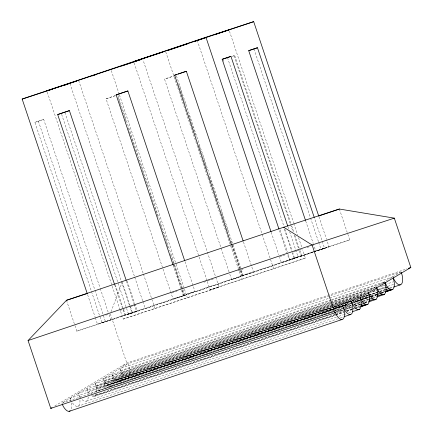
<?xml version="1.0" encoding="UTF-8"?>
<svg xmlns="http://www.w3.org/2000/svg" width="433" height="433" viewBox="0 0 433 433"><rect width="100%" height="100%" fill="white"/><g stroke="black" fill="none" stroke-linecap="round" stroke-linejoin="round"><path stroke-width="0.32" stroke-dasharray="2.17 1.62" d="M392.85 276.768L119.898 368.618C121.202 372.515 122.718 377.565 119.99 381.17L118.842 381.652C115.156 381.219 113.376 377.23 111.914 374.274L330.996 300.567M96.51 392.054L96.348 388.341L95.087 383.611L367.336 292.015M111.914 374.274C112.921 378.041 114.404 382.929 111.557 386.22L110.383 386.615C106.55 385.879 104.748 381.706 103.341 378.491L330.108 302.196M375.725 287.285L103.476 378.88L104.71 383.822L104.678 388.542L333.367 311.598M91.536 395.583L93.88 396.509L95.033 396.065L96.261 393.759M111.01 311.803L121.954 282.744M322.103 249.051L324.539 248.212L314.466 218.108M54.829 405.975L126.809 363.049L406.988 268.785M333.464 311.857L61.854 403.237L128.19 363.671L128.736 365.116A11.058 4.741 71.4 0 1 127.962 376.445A11.058 4.741 71.4 0 1 120.434 369.825L119.963 368.58M401.082 271.859L335.294 311.094M241.365 269.889L243.292 275.653L241.717 276.2M290.846 223.314L234.697 55.505L233.035 56.073M299.847 250.214L301.774 255.979L300.112 256.553M182.894 289.563L184.826 295.328L182.937 295.977M109.046 314.764L110.761 319.89L101.961 322.812L34.878 122.333L43.684 119.411L100.045 287.864M101.961 322.812L104.104 322.076M123.048 309.909L124.764 315.029L136.482 311.1L134.338 304.697M126.555 308.388L128.482 314.152L131.978 312.962L129.624 305.915M181.524 290.234L183.24 295.36L185.389 294.624M231.644 245.581L241.717 275.686L243.86 274.95M289.682 231.888L298.039 256.866L294.543 258.057L292.827 252.932M115.427 95.644L106.042 98.778L170.548 291.566M106.042 98.778L115.27 95.671M229.041 271.886L164.535 79.098L174.964 75.591M232.212 56.328L234.697 55.505M119.914 310.461L122.479 309.6M123.118 309.384L124.401 308.951M130.171 307.013L135.302 305.287M171.847 292.989L176.978 291.263M203.905 282.208L214.162 278.755M237.885 270.771L243.016 269.05M279.561 256.753L284.687 255.026M293.666 252.006L296.226 251.145M296.87 250.929L299.436 250.063M300.074 249.852L301.357 249.419M307.127 247.476L309.054 246.832M74.952 325.584L76.814 331.137L314.499 251.378M95.352 317.806L97.501 324.22L145.244 308.632L313.178 252.13L132.514 312.956L76.814 331.137M313.811 251.919L329.026 246.799L326.666 239.747M313.833 251.952L349.712 239.882L347.856 234.329M47.257 92.132L123.194 319.083L219.071 287.144L142.917 59.554M207.288 281.52L210.075 289.856L305.389 258.106L302.602 249.771M123.194 319.083L219.071 287.144M210.075 289.856L305.389 258.106M122.62 365.544L400.438 272.076M120.596 370.599L330.709 299.907M331.348 299.69L385.159 281.591M331.635 300.35L384.807 282.462M330.752 301.98L376.234 286.678M121.224 373.349L330.698 302.878M331.337 302.662L374.258 288.221M381.944 285.634L384.509 284.773M385.148 284.557L393.473 281.759M113.137 376.775L371.292 289.921M380.261 286.906L386.025 284.968M104.158 381.083L330.926 304.789M331.564 304.572L366.156 292.935M373.847 290.348L376.407 289.488M104.667 381.424L364.104 294.137M372.418 291.366L377.544 289.639M378.182 289.423L385.868 286.835M121.484 375.952L330.958 305.476M331.597 305.26L364.267 294.267M372.596 291.469L376.439 290.175M377.078 289.958L384.764 287.371M387.968 286.294L393.732 284.357M114.539 378.891L332.977 305.4M333.616 305.184L361.804 295.701M369.49 293.114L376.537 290.743M379.102 289.883L384.867 287.945M95.736 385.592L331.472 306.283M332.111 306.066L359.661 296.8M88.132 393.878A11.058 4.741 71.4 0 0 87.601 391.145L86.957 388.986L331.662 306.656M332.3 306.445L358.567 297.606M95.087 383.611L96.261 386.176L358.259 298.028M365.306 295.658L367.866 294.797M104.71 383.822L331.478 307.527M334.027 306.667L356.462 299.122M362.87 296.968L367.99 295.241M368.618 295.025L376.959 292.226M380.152 291.149L385.278 289.423M389.76 287.913L392.964 286.835M106.053 383.6L332.176 307.522M332.82 307.306L353.956 300.193M362.924 297.173L368.05 295.452M368.689 295.236L377.019 292.432M113.192 381.213L333.551 307.078M334.189 306.862L354.048 300.177M362.378 297.379L369.425 295.008M370.063 294.792L376.472 292.638M379.671 291.561L386.079 289.401M116.022 380.472L353.68 300.518M361.366 297.931L368.245 295.631M368.884 295.414L376.742 292.757M379.773 291.75L385.538 289.812M389.381 288.519L393.229 287.225M79.612 397.483A11.058 4.741 71.4 0 0 78.427 393.353L332.1 308.009M332.739 307.793L351.315 301.547A11.058 4.741 71.4 0 1 351.791 302.905M120.845 379.995L332.235 308.875M334.801 308.015L350.173 302.84M357.858 300.253L359.141 299.825M361.701 298.959L368.748 296.589M371.314 295.728L376.439 294.007M377.078 293.79L378.999 293.141M379.638 292.93L385.408 290.987M96.348 388.341L332.084 309.032M334.644 308.172L348.738 303.43M357.068 300.626L359.628 299.766M360.267 299.549L368.597 296.751M117.495 381.413L334.011 308.572M334.649 308.356L347.461 304.047M357.073 300.811L360.916 299.517M361.555 299.306L368.602 296.935M371.162 296.069L376.932 294.131M380.775 292.838L384.618 291.544M86.957 388.986L88.164 391.508L332.869 309.178M333.513 308.962L346.963 304.437M355.293 301.633L359.774 300.123M96.261 386.176L97.631 388.385L332.728 309.292M333.367 309.075L346.817 304.551M355.147 301.747L359.628 300.237M362.194 299.376L368.597 297.222M107.53 385.256L345.832 305.081M354.508 302.174L359.92 300.34M360.565 300.123L368.889 297.325M371.168 296.573L376.932 294.635M381.413 293.125L385.9 291.615M119.99 381.17L332.663 309.617M333.302 309.4L346.113 305.092M353.16 302.721L360.207 300.35M360.846 300.134L368.537 297.547M371.097 296.686L376.862 294.749M381.349 293.238L384.547 292.161M104.889 386.366L345.61 305.357M353.301 302.775L359.839 300.589M362.269 299.755L368.808 297.568M371.373 296.708L377.002 294.797M381.484 293.293L384.688 292.21M334.081 309.487L70.097 398.322L70.763 400.195A11.058 4.741 71.4 0 1 71.191 401.856M334.655 309.314L343.05 306.472M109.008 386.285L339.618 308.697M348.587 305.682L351.39 304.745M352.029 304.529L360.115 301.801M362.681 300.94L368.683 298.927M372.288 297.704L377.013 296.123M96.586 390.929L338.725 309.465M347.012 306.683L351.542 305.151M354.059 304.312L359.866 302.353M363.027 301.298L368.835 299.333M333.838 311.435L337.21 310.304M345.366 307.554L351.304 305.563M353.696 304.756L360.272 302.548M363.303 301.525L368.597 299.744M372.916 298.288L376.926 296.946M337.469 310.239L89.561 393.646L88.164 391.508M345.155 307.652L351.558 305.498M354.124 304.637L360.527 302.483M340.165 310.569L343.369 309.492M344.013 309.276L351.699 306.694M354.259 305.828L360.667 303.674M364.51 302.38L368.353 301.087M339.824 310.889L343.028 309.811M345.588 308.951L351.997 306.791M355.201 305.714L360.321 303.993M364.808 302.483L368.012 301.406M338.579 311.711L343.06 310.201M345.626 309.335L352.029 307.181M355.233 306.104L360.359 304.383M364.84 302.873L368.045 301.796M336.982 312.566L343.434 310.342M344.078 310.125L351.802 307.511M354.919 306.532L360.77 304.496M364.613 303.203L368.369 302.007M95.904 394.923L334.844 314.537M335.483 314.32L343.813 311.522M346.373 310.656L351.499 308.935M352.143 308.718L354.064 308.074M354.703 307.858L359.828 306.131M92.516 396.233L335.299 314.553M335.938 314.336L343.629 311.749M346.189 310.889L353.875 308.301M356.44 307.441L359.639 306.364M95.033 396.065L343.58 312.442M346.784 311.365L354.47 308.778M355.109 308.561L360.234 306.84M93.88 396.509L335.38 315.256M336.019 315.045L343.705 312.458M346.909 311.381L354.595 308.794M355.239 308.577L359.72 307.067M86.503 401.169L336.333 317.118M338.893 316.258L343.38 314.748M344.019 314.531L345.94 313.887M348.505 313.027L351.704 311.944M77.626 406.36L337.702 318.856M340.268 317.995L343.466 316.918M43.684 119.411L34.878 122.333M171.955 76.625L164.535 79.098M186.737 294.169L194.958 291.431L184.886 261.326M245.213 274.495L253.435 271.756L243.362 241.652M297.401 257.467L290.088 259.903L287.728 252.856M181.644 296.41L173.124 299.252L170.764 292.205M239.032 277.104L231.612 279.572L229.252 272.53M105.798 315.164L109.652 313.909M315.137 251.167L349.712 239.882M313.281 251.941L281.282 262.387L279.566 257.256M313.903 251.735L329.026 246.799M324.539 248.212L315.781 251.124L313.422 244.077M243.292 275.653L242.653 275.859L240.299 268.812M301.774 255.979L301.13 256.184L298.775 249.137M184.826 295.328L184.193 295.528L181.833 288.481M298.039 256.866L289.239 259.789L279.382 230.324M241.717 275.686L242.296 275.502L240.153 269.099M183.24 295.36L183.819 295.176L173.108 263.15M124.764 315.029L125.343 314.851L122.988 307.803M128.482 314.152L137.283 311.23L134.928 304.183M100.093 390.815L97.631 388.385M70.162 398.284L70.671 399.621A11.058 4.741 71.4 0 0 71.153 400.633M339.391 209.036L347.223 232.445M318.937 216.652L326.45 239.103M253.971 48.929L310.337 217.377M310.548 218.021L318.477 241.717M318.693 242.361L321.053 249.403M305.709 221.019L313.211 243.438M229.452 31.149L293.596 222.843M293.807 223.482L297.671 235.022M298.526 237.587L301.747 247.205M291.701 225.874L294.061 232.922M294.916 235.482L299.631 249.576M234.053 55.711L292.989 231.844M294.061 235.049L298.559 248.499M287.967 226.762L288.611 228.684M227.466 57.578L283.826 226.031M284.898 229.236L291.972 250.371M284.324 229.117L291.734 251.264M292.151 252.515L294.012 258.063M223.011 59.424L223.65 61.345M280.016 229.799L287.517 252.217M271.193 232.24L278.706 254.691M197.199 40.258L273.564 268.492M176.431 75.818L241.149 269.25M178.575 84.348L185.865 106.128M188.864 115.091L196.149 136.871M199.153 145.84L207.51 170.819M209.437 176.583L217.794 201.561M220.798 210.53L228.083 232.304M231.081 241.273L240.082 268.173M232.223 245.397L239.942 268.455M165.752 51.868L230.535 245.484M230.751 246.128L241.901 279.464M134.138 62.899L207.071 280.876M111.303 70.584L119.243 94.302M119.454 94.946L175.874 263.556M176.085 264.2L184.236 288.562M184.453 289.201L187.24 297.536M117.96 95.493L174.537 264.585M174.753 265.223L182.683 288.925M117.971 97.614L126.328 122.593M128.26 128.357L137.689 156.54M138.544 159.1L147.972 187.283M149.905 193.048L158.261 218.026M160.188 223.791L168.545 248.769M170.478 254.534L173.476 263.502M173.693 264.141L181.622 287.842M173.168 265.256L181.313 289.59M78.66 80.457L143.226 273.434M143.442 274.073L155.025 308.691M69.908 83.482L134.511 276.557M134.728 277.201L142.668 300.935M142.879 301.579L145.244 308.632M127.21 281.125L134.712 303.544M126.409 281.001L134.127 304.058M122.193 282.11L130.024 305.519M130.447 306.786L132.514 312.956M64.901 112.483L129.407 305.276M61.621 114.317L126.339 307.744M115.27 284.746L122.772 307.165M114.691 284.93L122.837 309.265M110.296 313.698L126.809 363.049M100.261 288.502L108.19 312.204M38.375 121.143L94.74 289.596M94.957 290.234L105.457 321.622M87.623 294.711L95.136 317.162M66.493 300.296L74.324 323.705M88.262 396.98A11.058 4.741 71.4 0 1 81.675 399.112M80.592 397.656A11.058 4.741 71.4 0 1 78.427 393.353M79.959 400.13A11.058 4.741 71.4 0 1 71.943 402.051M71.407 402.95A11.058 4.741 71.4 0 1 71.066 409.64"/><path stroke-width="0.65" d="M385.327 291.999L392.877 289.358C395.443 286.089 394.219 281.428 393.137 277.797M361.003 306.64L367.926 304.253C370.637 300.892 369.252 296.048 368.142 292.297M377.397 296.784L384.444 294.413C387.291 291.117 385.814 286.229 384.807 282.462C386.263 285.417 388.044 289.406 391.735 289.839M368.456 301.909L376.055 299.42C378.989 296.259 377.571 291.328 376.537 287.62M28.069 340.538L66.493 300.296L283.691 227.222L339.391 209.036L394.322 218.14L410.836 267.491L334.801 312.837L50.775 408.395L28.069 340.538L312.101 244.981L394.322 218.14M305.492 220.381L248.699 50.65L257.462 47.733L314.255 217.469M50.775 408.395L51.933 407.702M114.48 284.286L57.686 114.556L62.715 112.851L69.404 110.626L126.198 280.357M172.956 264.612L116.163 94.881L121.191 93.176L127.881 90.952L184.674 260.682M231.428 244.937L174.64 75.207L176.783 74.471M287.756 226.123L230.962 56.393L222.161 59.31L278.949 229.046M87.195 293.428L22.164 99.065L205.946 37.238L253.689 21.65L318.72 216.013M92.11 75.932L95.309 74.855M121.57 66.022L141.629 59.353M167.885 50.52L187.76 43.755M194.742 41.406L206.806 37.346M214.422 34.781L253.689 21.65M69.404 110.626L57.686 114.556M127.881 90.952L116.163 94.881M243.151 241.008L186.358 71.277L174.64 75.207M248.699 50.65L257.462 47.733M318.888 215.937L339.391 209.036M408.27 268.352L410.836 267.491M385.505 287.728L387.427 287.079M377.657 292.215L378.94 291.788L381.895 294.472L383.27 294.803L384.444 294.413M385.711 289.742L388.915 288.665M393.868 287.009L400.271 284.854M385.9 291.111L390.382 289.607M369.241 297.006L370.518 296.573L373.479 299.365L374.864 299.755L376.055 299.42M377.219 294.521L380.423 293.444M385.83 291.728L392.877 289.358M377.414 295.983L381.895 294.472M369.436 299.143L371.996 298.283M361.171 302.266L362.448 301.833L365.409 304.426L366.767 304.697M368.992 300.875L373.479 299.365M360.732 304.523L363.936 303.446M360.922 305.931L365.409 304.426M360.878 306.624L367.926 304.253M352.348 311.733L359.395 309.362M344.111 316.702L350.514 314.547M69.091 411.35L341.978 319.538M178.136 74.016L186.358 71.277M222.161 59.31L230.962 56.393M229.025 29.866L133.71 61.621L162.992 52.057M141.429 59.326L46.829 90.849L76.749 81.079M22.164 99.065L52.084 89.301M63.543 85.561L67.997 84.105M66.493 300.296L86.979 293.606M283.691 227.222L312.101 244.981L334.801 312.837M362.448 301.833L360.088 297.677M378.94 291.788L376.602 287.582M370.518 296.573L368.212 292.313M401.261 272.341L401.624 273.304A11.058 4.741 71.4 0 1 400.855 284.633A11.058 4.741 71.4 0 1 393.321 278.013M343.207 307.132L343.65 308.383A11.058 4.741 71.4 0 1 342.579 319.37A11.058 4.741 71.4 0 1 335.045 312.269M205.946 37.238L270.977 231.595M360.007 297.715L360.489 299.333A11.058 4.741 71.4 0 1 359.054 309.525A11.058 4.741 71.4 0 1 351.748 302.607M70.222 410.841A11.058 4.741 71.4 0 1 62.157 404.076M351.791 302.905A11.058 4.741 71.4 0 1 351.093 314.309A11.058 4.741 71.4 0 1 343.564 307.814"/></g></svg>
